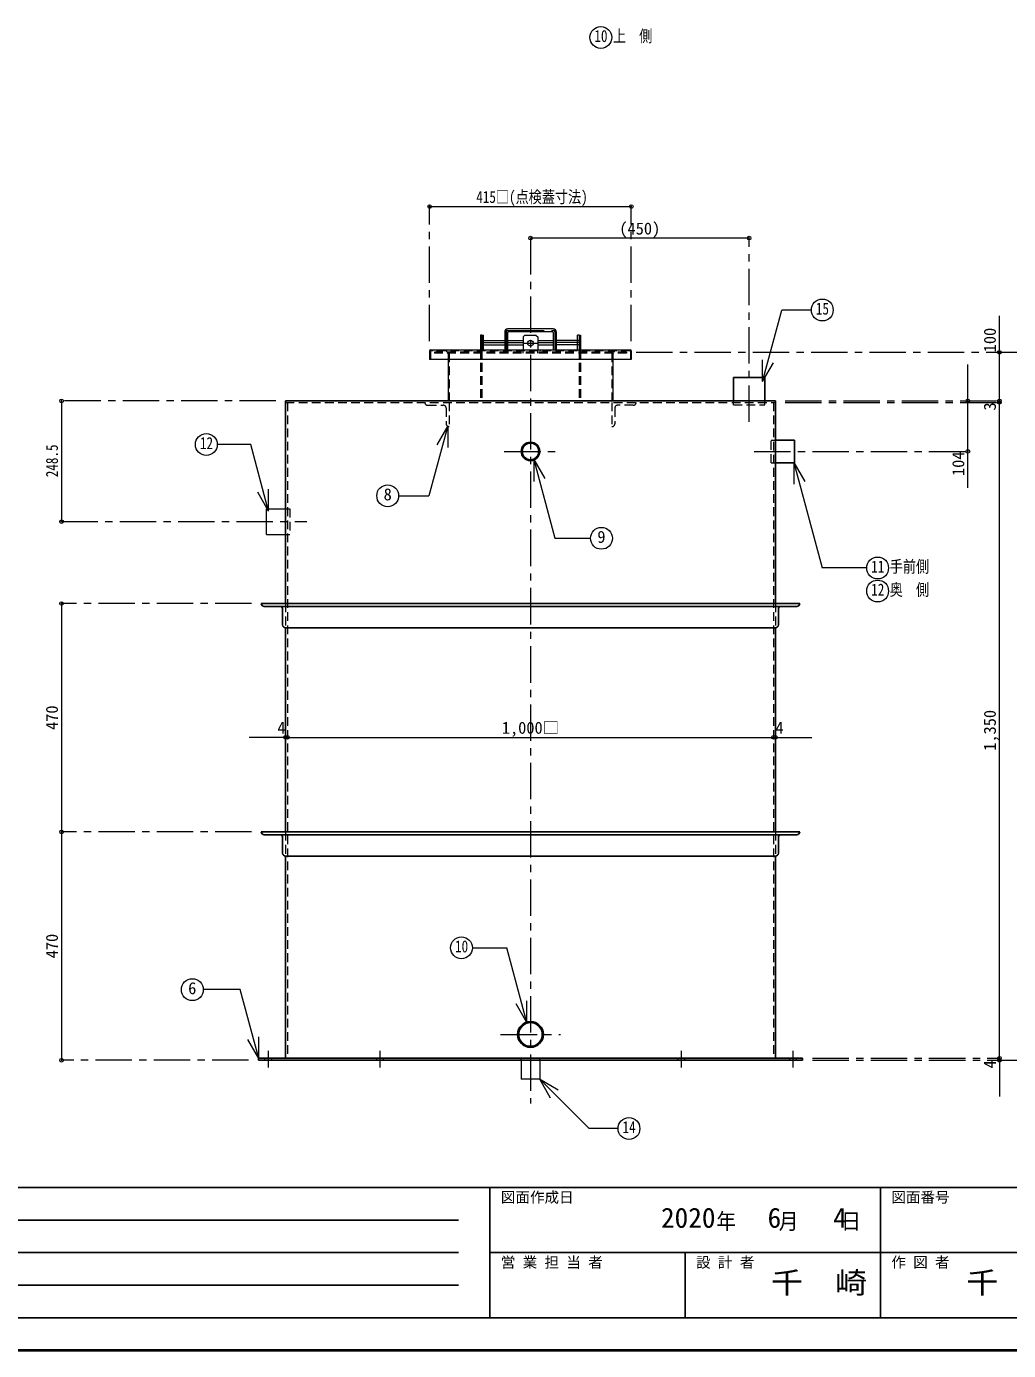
# Model space of a CAD drawing. Units: millimetres at full size, sheet at 1:15. Extents: x -3184 to 2891, y -2037 to 2178.
# Drawn here: x -1184 to 837, y -2037 to 688 of the extents above; entities that cross this region are included whole.
import ezdxf
from ezdxf.enums import TextEntityAlignment as Align

# ---------------------------------------------------------------- set-up
doc = ezdxf.new("R2010")
doc.units = ezdxf.units.MM
doc.header["$LTSCALE"] = 15
doc.header["$PDMODE"] = 32
doc.header["$PDSIZE"] = 7.5
doc.linetypes.add('CHAIN1', pattern=[8, 5, -1, 1, -1])
doc.linetypes.add('DASHED1', pattern=[1.8, 1.2, -0.6])
doc.layers.add('0-0', color=7, linetype='Continuous', lineweight=18)
doc.styles.add('ＭＳ ゴシック', font='')
doc.styles.get('ＭＳ ゴシック').set_extended_font_data('MS Gothic')

msp = doc.modelspace()

# ---------------------------------------------------------------- linework, layer by layer
at = {"layer": '0-0', "color": 4, "linetype": 'CHAIN1', "lineweight": 9}
for p, q in [((-354.2, 40.37), (-354.2, 317.37)), ((60.8, 40.37), (60.8, 317.37)), ((-146.7, 252.37), (-146.7, -1528.63)), ((303.3, -125.63), (303.3, 252.37)), ((-196.7, 59.37), (-196.7, 22.37)), ((-193.7, 62.37), (-99.7, 62.37)), ((-96.7, 59.37), (-96.7, 22.37)), ((-249.7, 37.37), (-199.7, 37.37)), ((-193.7, 37.37), (-161.7, 37.37)), ((-162.7, 36.07), (-130.7, 36.07)), ((-131.7, 37.37), (-99.7, 37.37)), ((-43.7, 37.37), (-93.7, 37.37)), ((70.8, 17.37), (883.3, 17.37)), ((-670.7, -82.63), (-1111.7, -82.63)), ((377.3, -82.63), (818.3, -82.63)), ((377.3, -85.63), (818.3, -85.63)), ((-200.7, -186.63), (-92.7, -186.63)), ((313.3, -186.63), (753.3, -186.63)), ((-1111.7, -331.13), (-606.7, -331.13)), ((-720.7, -499.63), (-1111.7, -499.63)), ((-720.7, -969.63), (-1111.7, -969.63)), ((-208.2, -1386.63), (-85.2, -1386.63)), ((-726.7, -1439.63), (-1111.7, -1439.63)), ((-686.7, -1420.63), (-686.7, -1454.63)), ((-456.7, -1420.63), (-456.7, -1454.63)), ((163.3, -1420.63), (163.3, -1454.63)), ((393.3, -1420.63), (393.3, -1454.63)), ((433.3, -1435.63), (818.3, -1435.63)), ((433.3, -1439.63), (883.3, -1439.63))]:
    msp.add_line(p, q, dxfattribs=at)
at = {"layer": '0-0', "color": 4, "lineweight": 9}
for p, q in [((-354.2, 317.37), (60.8, 317.37)), ((303.3, 252.37), (-146.7, 252.37)), ((818.3, -82.63), (818.3, 92.37)), ((-249.7, 52.37), (-249.7, 22.37)), ((-246.7, 52.37), (-249.7, 52.37)), ((-243.7, 41.87), (-199.7, 41.87)), ((-243.7, 32.87), (-199.7, 32.87)), ((-193.7, 41.87), (-161.7, 41.87)), ((-193.7, 32.87), (-161.7, 32.87)), ((-131.7, 41.87), (-99.7, 41.87)), ((-131.7, 32.87), (-99.7, 32.87)), ((-49.7, 41.87), (-93.7, 41.87)), ((-49.7, 32.87), (-93.7, 32.87)), ((-46.7, 52.37), (-43.7, 52.37)), ((-43.7, 52.37), (-43.7, 22.37)), ((-316.2, 2.37), (-316.2, -82.63)), ((22.8, 2.37), (22.8, -82.63)), ((753.3, -261.63), (753.3, -7.63)), ((-1111.7, -82.63), (-1111.7, -331.13)), ((818.3, -82.63), (818.3, -85.63)), ((818.3, -1435.63), (818.3, -85.63)), ((-646.7, -775.13), (-725.7, -775.13)), ((-646.7, -775.13), (353.3, -775.13)), ((353.3, -775.13), (432.3, -775.13)), ((818.3, -1435.63), (818.3, -1514.63))]:
    msp.add_line(p, q, dxfattribs=at)
at = {"layer": '0-0'}
for p, q in [((330.74, -42.99), (370.24, 104.43)), ((431.23, 104.43), (370.24, 104.43)), ((-199.7, 59.37), (-199.7, 22.37)), ((-99.7, 65.37), (-193.7, 65.37)), ((-193.7, 57.87), (-193.7, 22.37)), ((-101.2, 59.37), (-192.2, 59.37)), ((-99.7, 57.87), (-99.7, 22.37)), ((-93.7, 59.37), (-93.7, 22.37)), ((-246.7, 52.37), (-243.7, 52.37)), ((-246.7, 52.37), (-246.7, 22.37)), ((-243.7, 22.37), (-243.7, 52.37)), ((-161.7, 49.07), (-158.7, 52.07)), ((-161.7, 49.07), (-161.7, 22.37)), ((-134.7, 52.07), (-158.7, 52.07)), ((-134.7, 52.07), (-131.7, 49.07)), ((-131.7, 49.07), (-131.7, 22.37)), ((-46.7, 52.37), (-49.7, 52.37)), ((-49.7, 22.37), (-49.7, 52.37)), ((-46.7, 52.37), (-46.7, 22.37)), ((-354.2, 20.37), (-354.2, 2.37)), ((60.8, 2.37), (-354.2, 2.37)), ((-352.2, 22.37), (58.8, 22.37)), ((60.8, 20.37), (60.8, 2.37)), ((330.74, -42.99), (330.74, 2.01)), ((330.74, -42.99), (353.24, -4.02)), ((-317.1, -133.78), (-355.71, -277.87)), ((-317.1, -133.78), (-339.6, -172.76)), ((-317.1, -133.78), (-317.1, -178.78)), ((-722.25, -172.39), (-791.2, -172.39)), ((-685.58, -309.27), (-722.25, -172.39)), ((-139.94, -203.54), (-139.94, -248.54)), ((-139.94, -203.54), (-117.44, -242.51)), ((395.39, -209.34), (417.89, -248.31)), ((395.39, -209.34), (395.39, -254.34)), ((395.39, -209.34), (453.59, -426.51)), ((-685.58, -309.27), (-708.08, -270.29)), ((-685.58, -309.27), (-685.58, -264.27)), ((-417.96, -277.87), (-355.71, -277.87)), ((-689.7, -357.63), (-689.7, -304.63)), ((-689.7, -304.63), (-650.7, -304.63)), ((-689.7, -357.63), (-650.7, -357.63)), ((545.07, -426.51), (453.59, -426.51)), ((-266.3, -1208.2), (-195.3, -1208.2)), ((-154.01, -1362.29), (-195.3, -1208.2)), ((-744.01, -1294.38), (-820.12, -1294.38)), ((-705.99, -1436.27), (-744.01, -1294.38)), ((-154.01, -1362.29), (-176.51, -1323.32)), ((-154.01, -1362.29), (-154.01, -1317.29)), ((-705.99, -1436.27), (-728.49, -1397.3)), ((-705.99, -1436.27), (-705.99, -1391.27)), ((-165.7, -1439.63), (-165.7, -1478.63)), ((-127.7, -1439.63), (-127.7, -1478.63)), ((-127.7, -1478.63), (-165.7, -1478.63)), ((-128.41, -1477.91), (-89.44, -1500.41)), ((-128.41, -1477.91), (-105.91, -1516.88)), ((-128.41, -1477.91), (-26, -1580.31)), ((33.4, -1580.31), (-26, -1580.31))]:
    msp.add_line(p, q, dxfattribs=at)
at = {"layer": '0-0', "color": 4, "linetype": 'DASHED1', "lineweight": 9}
for p, q in [((-249.7, 41.87), (-243.7, 41.87)), ((-249.7, 32.87), (-243.7, 32.87)), ((-43.7, 41.87), (-49.7, 41.87)), ((-43.7, 32.87), (-49.7, 32.87)), ((-352.2, 19.37), (-352.2, 2.37)), ((57.8, 20.37), (-351.2, 20.37)), ((-344.2, 17.37), (-344.2, 15.37)), ((50.8, 17.37), (-344.2, 17.37)), ((50.8, 15.37), (-344.2, 15.37)), ((-339.2, 20.37), (-339.2, 17.37)), ((-319.2, 20.37), (-319.2, 17.37)), ((-316.2, 14.37), (-316.2, 2.37)), ((-314.2, 15.37), (-314.2, -85.63)), ((-249.7, 22.37), (-249.7, -82.63)), ((-246.7, 22.37), (-246.7, -82.63)), ((-166.45, 22.37), (-166.45, 20.37)), ((-161.7, 15.37), (-161.7, 22.37)), ((-131.7, 15.37), (-131.7, 22.37)), ((-126.95, 22.37), (-126.95, 20.37)), ((-46.7, 22.37), (-46.7, -82.63)), ((-43.7, 22.37), (-43.7, -82.63)), ((20.8, 15.37), (20.8, -85.63)), ((22.8, 14.37), (22.8, 2.37)), ((25.8, 20.37), (25.8, 17.37)), ((45.8, 20.37), (45.8, 17.37)), ((50.8, 17.37), (50.8, 15.37)), ((58.8, 19.37), (58.8, 2.37)), ((-650.7, -304.63), (-641.7, -304.63)), ((-641.7, -304.63), (-641.7, -357.63)), ((-650.7, -357.63), (-641.7, -357.63)), ((-693.7, -1435.63), (-693.7, -1439.63)), ((-679.7, -1435.63), (-679.7, -1439.63)), ((-165.7, -1439.63), (-165.7, -1435.63)), ((-127.7, -1439.63), (-127.7, -1435.63)), ((386.3, -1435.63), (386.3, -1439.63)), ((400.3, -1435.63), (400.3, -1439.63))]:
    msp.add_line(p, q, dxfattribs=at)
at = {"layer": '0-0', "color": 5, "lineweight": 25}
for p, q in [((270.8, -82.63), (270.8, -34.63)), ((-650.7, -82.63), (-650.7, -499.63)), ((-650.7, -82.63), (357.3, -82.63)), ((357.3, -82.63), (357.3, -499.63)), ((357.3, -163.13), (396.3, -163.13)), ((396.3, -163.13), (396.3, -210.13)), ((357.3, -210.13), (396.3, -210.13)), ((407.3, -499.63), (-700.7, -499.63)), ((401.3, -505.63), (-694.7, -505.63)), ((-656.7, -543.63), (-656.7, -511.63)), ((363.3, -543.63), (363.3, -511.63)), ((-650.7, -549.63), (-650.7, -969.63)), ((-650.7, -549.63), (357.3, -549.63)), ((357.3, -549.63), (357.3, -969.63)), ((407.3, -969.63), (-700.7, -969.63)), ((401.3, -975.63), (-694.7, -975.63)), ((-656.7, -1013.63), (-656.7, -981.63)), ((363.3, -1013.63), (363.3, -981.63)), ((-650.7, -1019.63), (-650.7, -1435.63)), ((-650.7, -1019.63), (357.3, -1019.63)), ((357.3, -1019.63), (357.3, -1435.63)), ((-706.7, -1435.63), (-706.7, -1439.63)), ((-706.7, -1435.63), (413.3, -1435.63)), ((-706.7, -1439.63), (413.3, -1439.63)), ((413.3, -1435.63), (413.3, -1439.63))]:
    msp.add_line(p, q, dxfattribs=at)
at = {"layer": '0-0', "linetype": 'DASHED1'}
for p, q in [((-650.7, -85.63), (357.3, -85.63)), ((-646.7, -85.63), (-646.7, -1435.63)), ((-358.2, -91.63), (-326.2, -91.63)), ((-320.2, -97.63), (-320.2, -129.63)), ((-314.2, -85.63), (-314.2, -135.63)), ((20.8, -85.63), (20.8, -135.63)), ((26.8, -97.63), (26.8, -129.63)), ((64.8, -91.63), (32.8, -91.63)), ((270.8, -90.63), (270.8, -82.63)), ((353.3, -85.63), (353.3, -1435.63)), ((348.3, -163.13), (357.3, -163.13)), ((348.3, -210.13), (348.3, -163.13)), ((348.3, -210.13), (357.3, -210.13)), ((-650.7, -499.63), (-650.7, -549.63)), ((357.3, -499.63), (357.3, -549.63)), ((-650.7, -969.63), (-650.7, -1019.63)), ((357.3, -969.63), (357.3, -1019.63)), ((-463.7, -1435.63), (-463.7, -1439.63)), ((-449.7, -1435.63), (-449.7, -1439.63)), ((156.3, -1435.63), (156.3, -1439.63)), ((170.3, -1435.63), (170.3, -1439.63))]:
    msp.add_line(p, q, dxfattribs=at)
at = {"layer": '0-0', "color": 6, "lineweight": 25}
for p, q in [((-3116.7, -1701.77), (2823.3, -1701.77)), ((-230.27, -1969.63), (-230.27, -1701.77)), ((573.3, -1701.77), (573.3, -1969.63)), ((-1687.42, -1768.74), (-294.56, -1768.74)), ((-294.56, -1835.7), (-1687.42, -1835.7)), ((2823.3, -1835.7), (-230.27, -1835.7)), ((171.51, -1969.63), (171.51, -1835.7)), ((-294.56, -1902.67), (-1687.42, -1902.67)), ((2823.3, -1969.63), (-3116.7, -1969.63))]:
    msp.add_line(p, q, dxfattribs=at)
at = {"layer": '0-0', "color": 1, "lineweight": 40}
msp.add_line((2890.8, -2037.13), (-3184.2, -2037.13), dxfattribs=at)
at = {"layer": '0-0', "color": 5, "lineweight": 25}
msp.add_lwpolyline([(335.8, -82.63), (335.8, -34.63), (270.8, -34.63)], dxfattribs=at)
at = {"layer": '0-0', "linetype": 'DASHED1'}
msp.add_lwpolyline([(270.8, -90.63), (335.8, -90.63), (335.8, -82.63)], dxfattribs=at)
at = {"layer": '0-0'}
msp.add_lwpolyline([(-139.94, -203.54), (-96.57, -365.4), (-23.21, -365.4)], dxfattribs=at)
at = {"layer": '0-0', "color": 4, "lineweight": 9}
msp.add_lwpolyline([(-1111.7, -499.63), (-1111.7, -969.63), (-1111.7, -1439.63)], dxfattribs=at)
at = {"layer": '0-0'}
for centre, radius in [((-2.02, 665.47), 22.5), ((453.73, 104.43), 22.5), ((-146.7, 36.07), 6), ((-813.7, -172.39), 22.5), ((-440.46, -277.87), 22.5), ((-0.71, -365.4), 22.5), ((567.57, -426.51), 22.5), ((567.57, -474.01), 22.5), ((-288.8, -1208.2), 22.5), ((-842.62, -1294.38), 22.5), ((55.9, -1580.31), 22.5)]:
    msp.add_circle(centre, radius, dxfattribs=at)
at = {"layer": '0-0', "color": 5, "lineweight": 25}
for centre, radius in [((-146.7, -186.63), 19), ((-146.7, -186.63), 17), ((-146.7, -1386.63), 26.5), ((-146.7, -1386.63), 24.3)]:
    msp.add_circle(centre, radius, dxfattribs=at)
at = {"layer": '0-0'}
for centre, radius, start, end in [((-193.7, 59.37), 6, 90, 180), ((-192.2, 57.87), 1.5, 90, 180), ((-101.2, 57.87), 1.5, 0, 90), ((-99.7, 59.37), 6, 0, 90), ((-352.2, 20.37), 2, 90, 180), ((58.8, 20.37), 2, 0, 90)]:
    msp.add_arc(centre, radius, start, end, dxfattribs=at)
at = {"layer": '0-0', "color": 4, "linetype": 'CHAIN1', "lineweight": 9}
for centre, start, end in [((-193.7, 59.37), 90, 180), ((-99.7, 59.37), 0, 90)]:
    msp.add_arc(centre, 3, start, end, dxfattribs=at)
at = {"layer": '0-0', "color": 4, "linetype": 'DASHED1', "lineweight": 9}
for centre, radius, start, end in [((-351.2, 19.37), 1, 90, 180), ((-317.2, 14.37), 1, 0, 90), ((-316.2, 15.37), 2, 0, 90), ((22.8, 15.37), 2, 90, 180), ((23.8, 14.37), 1, 90, 180), ((57.8, 19.37), 1, 0, 90)]:
    msp.add_arc(centre, radius, start, end, dxfattribs=at)
at = {"layer": '0-0', "linetype": 'DASHED1'}
for centre, start, end in [((-358.2, -85.63), 180, 270), ((-326.2, -97.63), 0, 90), ((32.8, -97.63), 90, 180), ((64.8, -85.63), 270, 0), ((-314.2, -129.63), 180, 270), ((20.8, -129.63), 270, 0)]:
    msp.add_arc(centre, 6, start, end, dxfattribs=at)
at = {"layer": '0-0', "color": 5, "lineweight": 25}
for centre, start, end in [((-694.7, -499.63), 180, 270), ((-662.7, -511.63), 0, 90), ((369.3, -511.63), 90, 180), ((401.3, -499.63), 270, 0), ((-650.7, -543.63), 180, 270), ((357.3, -543.63), 270, 0), ((-694.7, -969.63), 180, 270), ((-662.7, -981.63), 0, 90), ((369.3, -981.63), 90, 180), ((401.3, -969.63), 270, 0), ((-650.7, -1013.63), 180, 270), ((357.3, -1013.63), 270, 0)]:
    msp.add_arc(centre, 6, start, end, dxfattribs=at)
at = {"layer": '0-0', "color": 1}
for p in [(-354.2, 317.37), (60.8, 317.37), (-146.7, 252.37), (303.3, 252.37), (818.3, 17.37), (-1111.7, -82.63), (753.3, -82.63), (818.3, -82.63), (818.3, -85.63), (753.3, -186.63), (-1111.7, -331.13), (-1111.7, -499.63), (-650.7, -775.13), (-646.7, -775.13), (353.3, -775.13), (357.3, -775.13), (-1111.7, -969.63), (-1111.7, -1439.63), (818.3, -1435.63), (818.3, -1439.63)]:
    msp.add_point(p, dxfattribs=at)

# ---------------------------------------------------------------- texts
at = {"layer": '0-0', "style": 'ＭＳ ゴシック'}
for s, height, width, p in [('上\u3000側', 24.74, 0.8, (22.98, 648.6)), ('10', 24.74, 0.8, (-15.15, 648.6)), ('415□(点検蓋寸法)', 24.74, 0.8, (-258.26, 317.37)), ('15', 24.74, 0.8, (440.6, 87.55)), ('12', 24.74, 0.8, (-826.83, -189.27)), ('手前側', 24.74, 0.8, (592.57, -443.38)), ('11', 24.74, 0.8, (554.45, -443.38)), ('12', 24.74, 0.8, (554.45, -490.88)), ('奥\u3000側', 24.74, 0.8, (592.57, -490.88)), ('10', 24.74, 0.8, (-301.93, -1225.08)), ('14', 24.74, 0.8, (42.78, -1597.19)), ('千\u3000崎', 43.99, 1.1, (348.3, -1932.67)), ('千\u3000崎', 43.99, 1.1, (750.08, -1932.67))]:
    msp.add_text(s, height=height, dxfattribs=dict(at, width=width)).set_placement(p, align=Align.BOTTOM_LEFT)
for s, height, p in [('(450)', 24.74, (36.11, 252.37)), ('8', 24.74, (-448.9, -294.75)), ('9', 24.74, (-9.15, -382.27)), ('4', 24.74, (-667.58, -775.13)), ('1,000□', 24.74, (-205.76, -775.13)), ('4', 24.74, (357.3, -775.13)), ('6', 24.74, (-851.06, -1311.25)), ('図面作成日', 21.99, (-207.77, -1739.27)), ('図面番号', 21.99, (595.8, -1739.27)), ('2020', 41.24, (121.8, -1796.86)), ('6', 41.24, (341.17, -1796.86)), ('4', 41.24, (476.17, -1796.86)), ('営 業 担 当 者', 21.99, (-207.77, -1873.2)), ('設 計 者', 21.99, (194.01, -1873.2)), ('作 図 者', 21.99, (595.8, -1873.2))]:
    msp.add_text(s, height=height, dxfattribs=at).set_placement(p, align=Align.BOTTOM_LEFT)
for s, p in [('100', (818.3, 17.37)), ('3', (818.3, -102.51)), ('104', (753.3, -237.26)), ('470', (-1111.7, -759.94)), ('1,350', (818.3, -802.82)), ('470', (-1111.7, -1229.94)), ('4', (818.3, -1456.51))]:
    msp.add_text(s, height=24.74, rotation=90, dxfattribs=at).set_placement(p, align=Align.BOTTOM_LEFT)
at = {"layer": '0-0', "style": 'ＭＳ ゴシック', "width": 0.8}
msp.add_text('248.5', height=24.74, rotation=90, dxfattribs=at).set_placement((-1111.7, -239.69), align=Align.BOTTOM_LEFT)
at = {"layer": '0-0', "insert": (235.8, -1791.24), "char_height": 32.99, "attachment_point": 7, "style": 'ＭＳ ゴシック'}
msp.add_mtext('\\T1.27;\\W0.9;年\\~\\~\\~月\\~\\~\\~日', dxfattribs=at)

doc.saveas('drawing.dxf')
